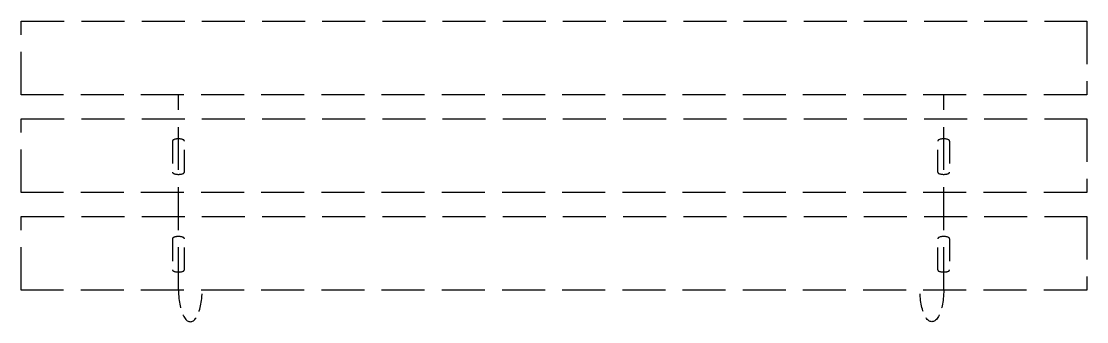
# Model space of a CAD drawing. Header units: millimetres. Extents: x 0 to 620, y -175 to 0.
import ezdxf

# ---------------------------------------------------------------- set-up
doc = ezdxf.new("R2010")
doc.units = ezdxf.units.MM
doc.linetypes.add('DASH', pattern=[0.35, 0.25, -0.1])

msp = doc.modelspace()

# ---------------------------------------------------------------- linework, layer by layer
at = {"linetype": 'DASH', "ltscale": 100}
for p, q in [((91.38, -156.66), (91.38, -42.84)), ((536.4, -156.66), (536.4, -42.84))]:
    msp.add_line(p, q, dxfattribs=at)
for points in [[(0, 0), (619.54, 0.01), (619.54, -42.84), (0, -42.84)], [(0, -56.91), (619.54, -56.9), (619.54, -99.75), (0, -99.75)], [(0, -113.82), (619.54, -113.81), (619.54, -156.66), (0, -156.66)]]:
    msp.add_lwpolyline(points, close=True, dxfattribs=at)
at = {"linetype": 'DASH', "ltscale": 51.932059}
for points in [[(87.92, -87.9, 0.261962), (88.61, -88.72, 0.17831), (94.13, -88.72, 0.261962), (94.83, -87.9), (94.83, -69.82, 0.261962), (94.13, -69, 0.17831), (88.61, -69, 0.261962), (87.92, -69.82)], [(539.86, -87.9, -0.261962), (539.16, -88.72, -0.17831), (533.64, -88.72, -0.261962), (532.95, -87.9), (532.95, -69.82, -0.261962), (533.64, -69, -0.17831), (539.16, -69, -0.261962), (539.86, -69.82)], [(87.92, -144.81, 0.261962), (88.61, -145.63, 0.17831), (94.13, -145.63, 0.261962), (94.83, -144.81), (94.83, -126.73, 0.261962), (94.13, -125.91, 0.17831), (88.61, -125.91, 0.261962), (87.92, -126.73)], [(539.86, -144.81, -0.261962), (539.16, -145.63, -0.17831), (533.64, -145.63, -0.261962), (532.95, -144.81), (532.95, -126.73, -0.261962), (533.64, -125.91, -0.17831), (539.16, -125.91, -0.261962), (539.86, -126.73)]]:
    msp.add_lwpolyline(points, format="xyb", close=True, dxfattribs=at)
at = {"linetype": 'DASH', "ltscale": 41.85717}
msp.add_ellipse((98.29, -156.66), major_axis=(0, -18.41), ratio=0.375275, start_param=4.712389, end_param=7.853982, dxfattribs=at)
msp.add_ellipse((98.29, -156.66), major_axis=(0, -18.41), ratio=0.375275, start_param=4.712389, end_param=7.853982, dxfattribs=at)
at = {"linetype": 'DASH', "ltscale": 41.85717, "extrusion": (0, 0, -1)}
msp.add_ellipse((529.49, -156.66), major_axis=(0, -18.41), ratio=0.375275, start_param=4.712389, end_param=7.853982, dxfattribs=at)
msp.add_ellipse((529.49, -156.66), major_axis=(0, -18.41), ratio=0.375275, start_param=4.712389, end_param=7.853982, dxfattribs=at)

doc.saveas('drawing.dxf')
